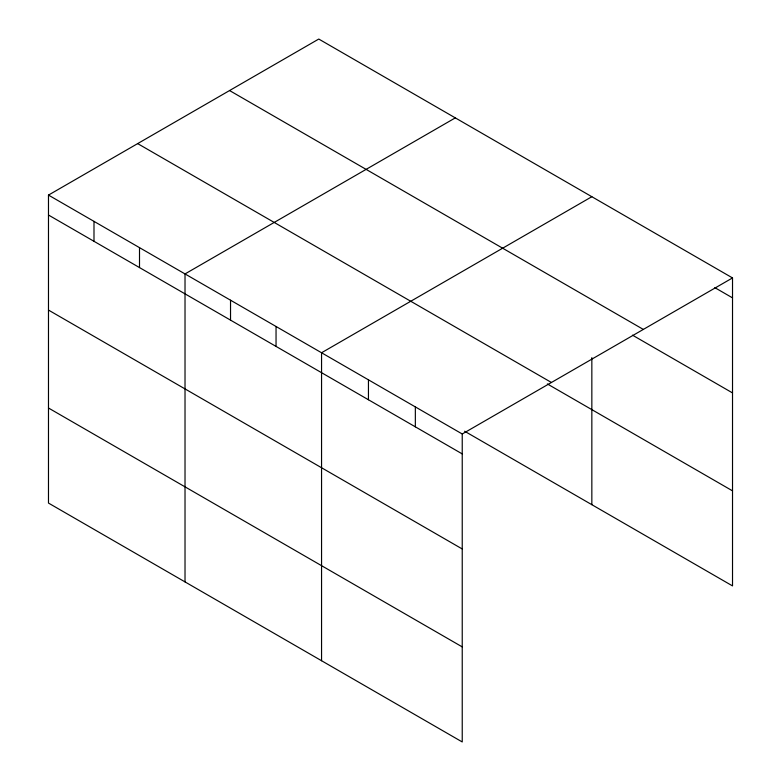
<?xml version="1.0" encoding="UTF-8"?>
<svg xmlns="http://www.w3.org/2000/svg" width="781" height="781" viewBox="0 0 781 781"><rect width="100%" height="100%" fill="white"/><g stroke="black" fill="none" stroke-linecap="round" stroke-linejoin="round"><path stroke-width="1.17" d="M462.235 548.965L462.235 433.982L48.481 195.094L48.481 503.071L462.235 741.95L462.235 548.965L48.481 310.077M48.481 195.094L318.765 39.05L732.519 277.929L732.519 585.906L464.617 431.229M455.303 117.882L185.019 273.926L185.019 581.904M591.842 196.714L321.557 352.758L321.557 660.726M462.235 433.982L732.519 277.929M714.81 287.633L732.519 297.864M229.565 90.547L643.329 329.426M632.483 335.156L732.519 392.911M137.671 143.606L551.435 382.485M547.364 383.949L732.519 490.849M48.481 215.029L462.235 453.907M48.481 408.014L462.235 646.893M591.842 357.639L591.842 504.682M415.346 406.911L415.346 426.836M368.447 379.83L368.447 399.765M276.044 326.487L276.044 346.413M230.532 300.207L230.532 320.132M139.506 247.655L139.506 267.58M93.993 221.374L93.993 241.3"/></g></svg>
